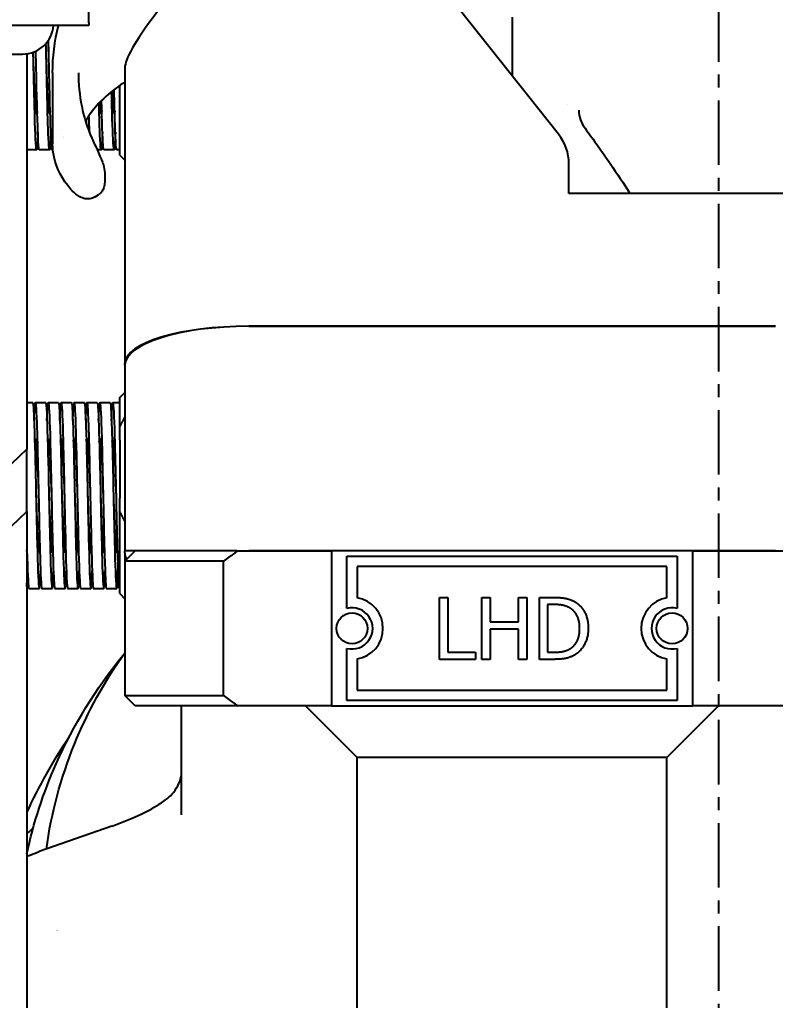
# Model space of a CAD drawing. Header units: millimetres. Extents: x 0 to 7722, y 0 to 5460.
# Drawn here: x 3299.9 to 3373.1, y 1384.1 to 1479.1 of the extents above; entities that cross this region are included whole.
import ezdxf

# ---------------------------------------------------------------- set-up
doc = ezdxf.new("R2010")
doc.units = ezdxf.units.MM
doc.header["$LTSCALE"] = 5
doc.linetypes.add('CENTER', pattern=[2, 1.25, -0.25, 0.25, -0.25])
doc.layers.get('0').update_dxf_attribs({"linetype": 'CONTINUOUS'})
doc.layers.get('Defpoints').update_dxf_attribs({"linetype": 'CONTINUOUS'})
doc.layers.add('1', color=1, linetype='CENTER')
doc.styles.add('DIM', font='romans.shx', dxfattribs={"width": 0.85})
doc.dimstyles.new('KOCPSM$0', dxfattribs={"dimtxt": 3, "dimasz": 2.5, "dimexe": 0.8, "dimexo": 0.8, "dimgap": 0.8, "dimtad": 1, "dimdsep": 46, "dimtxsty": 'DIM', "dimblk": 'CLOSEDBLANK', "dimcen": 0, "dimclrd": 4, "dimclre": 4, "dimclrt": 7, "dimazin": 2, "dimtfac": 1, "dimtmove": 0, "dimatfit": 3, "dimldrblk": 'CLOSEDBLANK', "dimfxl": 1, "dimarcsym": 0})

# ---------------------------------------------------------------- blocks, each defined once
blk = doc.blocks.new('_ClosedBlank')
at = {"color": 0, "linetype": 'ByBlock', "lineweight": -2}
for p, q in [((-1, 0.1667), (0, 0)), ((-1, 0.1667), (-1, -0.1667)), ((0, 0), (-1, -0.1667))]:
    blk.add_line(p, q, dxfattribs=at)
blk = doc.blocks.new('*D14')
at = {"color": 4, "linetype": 'ByBlock', "lineweight": -2, "transparency": 16777216}
for p, q in [((3347.846, 1689.229), (2785.133, 1689.229)), ((2797.133, 572.394), (2797.133, 1651.729)), ((3030.632, 534.894), (2785.133, 534.894))]:
    blk.add_line(p, q, dxfattribs=at)
at = {"layer": 'Defpoints', "color": 0, "transparency": 16777216}
for p in [(2797.133, 1689.229), (3359.846, 1689.229), (3042.632, 534.894)]:
    blk.add_point(p, dxfattribs=at)
at = {"color": 4, "lineweight": -2, "transparency": 16777216, "xscale": 37.5, "yscale": 37.5, "zscale": 37.5}
for p, rotation in [((2797.133, 1689.229), 90), ((2797.133, 534.894), 270)]:
    blk.add_blockref('_ClosedBlank', p, dxfattribs=dict(at, rotation=rotation))
at = {"color": 7, "transparency": 16777216, "insert": (2750.848, 1112.061), "char_height": 45, "attachment_point": 5, "rotation": 90, "style": 'DIM'}
blk.add_mtext('(1154.33)', dxfattribs=at)

msp = doc.modelspace()

# ---------------------------------------------------------------- linework, layer by layer
for p, q in [((3352.12, 1467.971), (3339.633, 1483.718)), ((3306.632, 1478.733), (3306.632, 1481.74)), ((3347.632, 1479.31), (3347.632, 1473.631)), ((3306.632, 1478.502), (3288.632, 1478.502)), ((3306.632, 1478.733), (3306.632, 1478.502)), ((3296.545, 1475.716), (3300.232, 1475.716)), ((3300.632, 1475.743), (3300.632, 1437.44)), ((3303.132, 1473.887), (3303.132, 1467.017)), ((3310.132, 1474.357), (3310.132, 1445.745)), ((3309.632, 1465.942), (3309.632, 1472.668)), ((3301.501, 1470.442), (3301.641, 1470.442)), ((3302.751, 1470.442), (3302.891, 1470.442)), ((3307.751, 1470.442), (3307.891, 1470.442)), ((3309.001, 1470.442), (3309.141, 1470.442)), ((3301.586, 1466.442), (3300.632, 1466.442)), ((3302.836, 1466.442), (3301.836, 1466.442)), ((3303.161, 1466.442), (3303.086, 1466.442)), ((3307.836, 1466.442), (3307.457, 1466.442)), ((3309.086, 1466.442), (3308.086, 1466.442)), ((3309.632, 1466.442), (3309.336, 1466.442)), ((3309.632, 1465.942), (3310.132, 1465.442)), ((3353.132, 1462.229), (3353.132, 1465.095)), ((3308.179, 1464.207), (3308.179, 1463.271)), ((3373.132, 1462.229), (3353.132, 1462.229)), ((3307.247, 1461.887), (3307.602, 1462.12)), ((3373.132, 1449.353), (3322.132, 1449.353)), ((3322.132, 1449.353), (3373.132, 1449.353)), ((3310.132, 1445.57), (3310.132, 1445.745)), ((3310.132, 1445.57), (3310.132, 1427.589)), ((3309.632, 1442.453), (3310.132, 1442.953)), ((3309.632, 1439.555), (3309.632, 1442.453)), ((3300.632, 1441.953), (3301.215, 1441.953)), ((3301.465, 1441.953), (3302.465, 1441.953)), ((3302.715, 1441.953), (3303.715, 1441.953)), ((3303.965, 1441.953), (3304.965, 1441.953)), ((3305.215, 1441.953), (3306.215, 1441.953)), ((3306.465, 1441.953), (3307.465, 1441.953)), ((3307.715, 1441.953), (3308.715, 1441.953)), ((3308.965, 1441.953), (3309.632, 1441.953)), ((3309.632, 1438.33), (3309.632, 1439.555)), ((3300.632, 1437.44), (3290.632, 1427.902)), ((3300.632, 1431.425), (3300.632, 1437.44)), ((3301.41, 1437.953), (3301.551, 1437.953)), ((3302.66, 1437.953), (3302.801, 1437.953)), ((3303.91, 1437.953), (3304.051, 1437.953)), ((3305.16, 1437.953), (3305.301, 1437.953)), ((3306.41, 1437.953), (3306.551, 1437.953)), ((3307.66, 1437.953), (3307.801, 1437.953)), ((3308.91, 1437.953), (3309.051, 1437.953)), ((3309.632, 1438.33), (3309.632, 1432.687)), ((3309.632, 1431.462), (3309.632, 1432.687)), ((3290.632, 1421.888), (3300.632, 1431.425)), ((3300.632, 1431.425), (3300.632, 1369.418)), ((3309.632, 1423.453), (3309.632, 1431.462)), ((3300.632, 1427.953), (3300.645, 1427.953)), ((3301.755, 1427.953), (3301.895, 1427.953)), ((3303.005, 1427.953), (3303.145, 1427.953)), ((3304.255, 1427.953), (3304.395, 1427.953)), ((3305.505, 1427.953), (3305.645, 1427.953)), ((3306.755, 1427.953), (3306.895, 1427.953)), ((3308.005, 1427.953), (3308.145, 1427.953)), ((3309.255, 1427.953), (3309.395, 1427.953)), ((3311.132, 1427.589), (3310.132, 1426.589)), ((3320.987, 1427.589), (3310.132, 1427.589)), ((3310.132, 1427.402), (3310.132, 1427.589)), ((3310.132, 1427.402), (3310.132, 1426.589)), ((3320.987, 1427.589), (3321.038, 1427.589)), ((3321.038, 1427.589), (3330.132, 1427.589)), ((3330.132, 1427.589), (3322.132, 1427.589)), ((3365.132, 1427.589), (3330.132, 1427.589)), ((3330.132, 1427.589), (3330.132, 1412.589)), ((3331.632, 1422.025), (3331.632, 1427.089)), ((3331.632, 1427.089), (3363.632, 1427.089)), ((3363.632, 1427.089), (3363.632, 1422.025)), ((3365.132, 1427.589), (3374.227, 1427.589)), ((3373.132, 1427.589), (3365.132, 1427.589)), ((3365.132, 1412.589), (3365.132, 1427.589)), ((3319.682, 1426.589), (3310.132, 1426.589)), ((3310.132, 1426.589), (3310.132, 1413.589)), ((3319.682, 1413.589), (3319.682, 1426.589)), ((3332.632, 1426.089), (3332.632, 1423.047)), ((3362.632, 1426.089), (3332.632, 1426.089)), ((3362.632, 1423.047), (3362.632, 1426.089)), ((3300.84, 1423.953), (3301.84, 1423.953)), ((3302.09, 1423.953), (3303.09, 1423.953)), ((3303.34, 1423.953), (3304.34, 1423.953)), ((3304.59, 1423.953), (3305.59, 1423.953)), ((3305.84, 1423.953), (3306.84, 1423.953)), ((3307.09, 1423.953), (3308.09, 1423.953)), ((3308.34, 1423.953), (3309.34, 1423.953)), ((3309.59, 1423.953), (3309.632, 1423.953)), ((3309.632, 1423.453), (3310.132, 1422.953)), ((3340.604, 1423.089), (3341.402, 1423.089)), ((3340.604, 1417.089), (3340.604, 1423.089)), ((3341.402, 1423.089), (3341.402, 1417.798)), ((3344.708, 1417.089), (3344.708, 1423.089)), ((3344.708, 1423.089), (3345.505, 1423.089)), ((3345.505, 1423.089), (3345.505, 1420.735)), ((3348.267, 1420.735), (3348.267, 1423.089)), ((3348.267, 1423.089), (3349.064, 1423.089)), ((3349.064, 1423.089), (3349.064, 1417.089)), ((3350.28, 1423.089), (3351.646, 1423.089)), ((3350.28, 1417.089), (3350.28, 1423.089)), ((3351.685, 1422.398), (3351.077, 1422.398)), ((3351.077, 1422.398), (3351.077, 1417.779)), ((3345.505, 1420.735), (3348.267, 1420.735)), ((3348.267, 1420.025), (3345.505, 1420.025)), ((3345.505, 1420.025), (3345.505, 1417.089)), ((3348.267, 1417.089), (3348.267, 1420.025)), ((3331.632, 1413.089), (3331.632, 1418.152)), ((3341.402, 1417.798), (3344.081, 1417.798)), ((3344.081, 1417.798), (3344.081, 1417.089)), ((3351.077, 1417.779), (3351.685, 1417.779)), ((3363.632, 1418.152), (3363.632, 1413.089)), ((3332.632, 1417.13), (3332.632, 1414.089)), ((3344.081, 1417.089), (3340.604, 1417.089)), ((3345.505, 1417.089), (3344.708, 1417.089)), ((3349.064, 1417.089), (3348.267, 1417.089)), ((3351.661, 1417.089), (3350.28, 1417.089)), ((3362.632, 1414.089), (3362.632, 1417.13)), ((3332.632, 1414.089), (3362.632, 1414.089)), ((3310.132, 1413.589), (3319.682, 1413.589)), ((3311.132, 1412.589), (3310.132, 1413.589)), ((3363.632, 1413.089), (3331.632, 1413.089)), ((3321.038, 1412.589), (3311.132, 1412.589)), ((3330.132, 1412.589), (3321.038, 1412.589)), ((3332.632, 1407.589), (3327.632, 1412.589)), ((3330.132, 1412.589), (3365.132, 1412.589)), ((3362.632, 1407.589), (3367.632, 1412.589)), ((3374.227, 1412.589), (3365.132, 1412.589)), ((3362.632, 1407.589), (3332.632, 1407.589)), ((3332.632, 1277.589), (3332.632, 1407.589)), ((3362.632, 1277.589), (3362.632, 1407.589)), ((3315.632, 1406.038), (3315.632, 1406.036)), ((3308.874, 1400.932), (3301.849, 1398.468))]:
    msp.add_line(p, q)
for centre in [(3332.132, 1420.089), (3363.132, 1420.089)]:
    msp.add_circle(centre, 1.5)
for centre, radius, start, end in [((3300.232, 1478.716), 3, 270, 355.89746), ((3332.132, 1420.089), 3, 279.59407, 80.40593), ((3363.132, 1420.089), 3, 99.59407, 260.40593), ((3332.132, 1420.089), 2, 255.52249, 104.47751), ((3363.132, 1420.089), 2, 75.52249, 284.47751)]:
    msp.add_arc(centre, radius, start, end)
for centre, major_axis, ratio, start_param, end_param in [((3322.132, 1485.801), (-11.86, -11.86), 0.153915, 4.727121, 6.130469), ((3315.632, 1473.887), (0, -15.38), 0.812766, 4.712238, 4.712389), ((3356.853, 1468.165), (-5.693, 7.904), 0.180069, 1.094398, 1.0944), ((3357.083, 1470.273), (-2.973, 0.418), 0.96499, 0.134909, 0.135855), ((3348.132, 1465.095), (5, 0), 0.953717, 0, 0.647517), ((3315.632, 1467.017), (-12.5, 0), 0.677068, 0, 0.000152), ((3373.132, 1458.62), (12, 0), 0.300706, 0, 1.570796), ((3322.132, 1445.57), (-12, 0), 0.315299, 4.712389, 6.283185), ((3322.132, 1445.745), (-12, 0), 0.300706, 4.712389, 6.283185), ((3322.132, 1427.402), (-12, 0), 0.300706, 0, 0.175331), ((3347.703, 1383.314), (50.753, 8.614), 0.951172, 2.401349, 2.567722)]:
    msp.add_ellipse(centre, major_axis=major_axis, ratio=ratio, start_param=start_param, end_param=end_param)
for points, degree in [([(3303.133, 1473.89), (3303.133, 1475.435), (3303.321, 1476.992), (3303.703, 1478.502)], 3), ([(3301.524, 1475.443), (3301.517, 1475.629), (3301.511, 1475.814), (3301.504, 1475.999)], 3), ([(3305.633, 1473.891), (3305.632, 1471.747), (3306.054, 1469.561), (3306.941, 1467.568)], 3), ([(3307.627, 1471), (3307.627, 1471), (3307.627, 1471), (3307.627, 1471)], 3), ([(3307.706, 1471.087), (3307.706, 1471.087), (3307.706, 1471.087), (3307.706, 1471.087)], 3), ([(3307.87, 1471.249), (3307.87, 1471.249), (3307.87, 1471.249), (3307.87, 1471.249)], 3), ([(3306.713, 1468.112), (3306.696, 1468.582), (3306.678, 1469.142), (3306.66, 1469.769)], 3), ([(3354.083, 1470.299), (3354.083, 1470.21), (3354.088, 1470.121), (3354.097, 1470.033)], 3), ([(3306.437, 1468.869), (3306.431, 1469.039), (3306.426, 1469.217), (3306.42, 1469.403)], 3), ([(3303.952, 1468.414), (3303.952, 1468.414), (3303.952, 1468.414), (3303.952, 1468.414)], 3), ([(3306.711, 1468.164), (3306.711, 1468.15), (3306.71, 1468.136), (3306.71, 1468.122)], 3), ([(3304.192, 1467.692), (3304.192, 1467.692), (3304.192, 1467.692), (3304.192, 1467.692)], 3), ([(3304.236, 1467.578), (3304.236, 1467.578), (3304.236, 1467.579), (3304.236, 1467.579)], 3), ([(3307.247, 1461.887), (3307.247, 1461.887), (3307.246, 1461.887), (3307.246, 1461.887)], 3), ([(3300.632, 1427.577), (3300.639, 1427.613), (3300.645, 1427.658), (3300.651, 1427.712)], 3), ([(3300.632, 1424.155), (3300.66, 1424.419), (3300.688, 1424.947), (3300.715, 1425.679)], 3), ([(3351.646, 1423.089), (3352.492, 1423.089), (3353.455, 1422.836), (3353.795, 1422.612)], 2), ([(3353.27, 1422.038), (3352.949, 1422.228), (3352.225, 1422.398), (3351.685, 1422.398)], 2), ([(3353.795, 1422.612), (3354.374, 1422.228), (3355.011, 1420.959), (3355.011, 1420.084)], 2), ([(3354.179, 1420.093), (3354.179, 1420.784), (3353.722, 1421.761), (3353.27, 1422.038)], 2), ([(3353.343, 1418.178), (3353.761, 1418.46), (3354.179, 1419.393), (3354.179, 1420.093)], 2), ([(3355.011, 1420.084), (3355.011, 1419.262), (3354.345, 1417.939), (3353.786, 1417.57)], 2), ([(3353.786, 1417.57), (3353.329, 1417.283), (3352.39, 1417.089), (3351.661, 1417.089)], 2), ([(3351.685, 1417.779), (3352.215, 1417.779), (3353.017, 1417.949), (3353.343, 1418.178)], 2), ([(3315.632, 1411.348), (3315.632, 1411.761), (3315.632, 1412.175), (3315.632, 1412.589)], 3), ([(3314.395, 1403.733), (3314.841, 1404.102), (3315.237, 1404.721), (3315.442, 1405.248)], 3), ([(3315.442, 1405.248), (3315.589, 1405.626), (3315.632, 1405.901), (3315.632, 1406.037)], 3), ([(3303.649, 1390.881), (3303.649, 1390.881), (3303.649, 1390.881), (3303.649, 1390.881)], 3), ([(3303.506, 1390.815), (3303.506, 1390.815), (3303.506, 1390.815), (3303.506, 1390.815)], 3), ([(3303.541, 1390.831), (3303.541, 1390.831), (3303.541, 1390.831), (3303.541, 1390.831)], 3), ([(3303.548, 1390.835), (3303.548, 1390.835), (3303.548, 1390.835), (3303.548, 1390.835)], 3), ([(3303.587, 1390.853), (3303.587, 1390.853), (3303.587, 1390.853), (3303.587, 1390.853)], 3), ([(3303.596, 1390.857), (3303.596, 1390.857), (3303.596, 1390.857), (3303.596, 1390.857)], 3), ([(3303.64, 1390.877), (3303.64, 1390.877), (3303.64, 1390.877), (3303.64, 1390.877)], 3)]:
    msp.add_open_spline(points, degree=degree)
for points, knots in [([(3302.961, 1468.169), (3302.934, 1467.426), (3302.906, 1466.893), (3302.878, 1466.633), (3302.824, 1466.136), (3302.77, 1466.651), (3302.717, 1468.024), (3302.663, 1469.398), (3302.61, 1471.611), (3302.556, 1474.005), (3302.536, 1474.911), (3302.515, 1475.837), (3302.495, 1476.744)], [52.473324, 52.473324, 52.473324, 52.473324, 52.895189, 52.895189, 52.895189, 53.703615, 53.703615, 53.703615, 54.512042, 54.512042, 54.512042, 54.817841, 54.817841, 54.817841, 54.817841]), ([(3302.774, 1475.443), (3302.756, 1475.939), (3302.738, 1476.434), (3302.72, 1476.913), (3302.719, 1476.953), (3302.717, 1476.993), (3302.716, 1477.033)], [48.3892535, 48.3892535, 48.3892535, 48.3892535, 48.6598696, 48.6598696, 48.6598696, 48.6826291, 48.6826291, 48.6826291, 48.6826291]), ([(3303.086, 1466.449), (3303.07, 1466.447), (3303.054, 1466.53), (3303.038, 1466.704), (3302.985, 1467.285), (3302.931, 1468.862), (3302.878, 1470.966), (3302.831, 1472.793), (3302.784, 1474.995), (3302.738, 1477.066)], [46.818457, 46.818457, 46.818457, 46.818457, 47.060214, 47.060214, 47.060214, 47.868641, 47.868641, 47.868641, 48.570675, 48.570675, 48.570675, 48.570675]), ([(3301.711, 1468.166), (3301.671, 1467.104), (3301.631, 1466.485), (3301.591, 1466.445), (3301.537, 1466.391), (3301.484, 1467.367), (3301.43, 1469.083), (3301.376, 1470.8), (3301.323, 1473.232), (3301.269, 1475.657), (3301.267, 1475.738), (3301.266, 1475.818), (3301.264, 1475.899)], [58.756509, 58.756509, 58.756509, 58.756509, 59.3626, 59.3626, 59.3626, 60.171026, 60.171026, 60.171026, 60.979453, 60.979453, 60.979453, 61.006406, 61.006406, 61.006406, 61.006406]), ([(3301.648, 1470.202), (3301.641, 1470.148), (3301.635, 1470.103), (3301.629, 1470.066), (3301.568, 1469.713), (3301.507, 1470.16), (3301.447, 1471.243), (3301.389, 1472.271), (3301.332, 1473.851), (3301.274, 1475.442)], [59.077267, 59.077267, 59.077267, 59.077267, 59.172492, 59.172492, 59.172492, 60.086838, 60.086838, 60.086838, 60.955624, 60.955624, 60.955624, 60.955624]), ([(3301.836, 1466.452), (3301.808, 1466.453), (3301.78, 1466.719), (3301.752, 1467.247), (3301.698, 1468.249), (3301.645, 1470.182), (3301.591, 1472.472), (3301.564, 1473.601), (3301.538, 1474.808), (3301.512, 1476.002)], [53.101642, 53.101642, 53.101642, 53.101642, 53.527625, 53.527625, 53.527625, 54.336052, 54.336052, 54.336052, 54.734737, 54.734737, 54.734737, 54.734737]), ([(3302.898, 1470.2), (3302.838, 1469.707), (3302.779, 1469.953), (3302.72, 1470.856), (3302.66, 1471.782), (3302.599, 1473.376), (3302.538, 1475.048), (3302.533, 1475.179), (3302.529, 1475.311), (3302.524, 1475.442)], [52.794081, 52.794081, 52.794081, 52.794081, 53.686418, 53.686418, 53.686418, 54.600764, 54.600764, 54.600764, 54.672439, 54.672439, 54.672439, 54.672439]), ([(3310.132, 1472.985), (3309.853, 1472.818), (3309.584, 1472.641), (3308.589, 1471.925), (3307.937, 1471.317), (3307.224, 1470.51), (3307.038, 1470.279), (3306.65, 1469.761), (3306.466, 1469.482), (3306.318, 1469.239)], [0.2221406, 0.2221406, 0.2221406, 0.2221406, 0.3223552, 0.3223552, 0.6110504, 0.6110504, 0.7297374, 0.7297374, 0.8927297, 0.8927297, 0.8927297, 0.8927297]), ([(3309.211, 1468.168), (3309.191, 1467.621), (3309.17, 1467.188), (3309.15, 1466.897), (3309.096, 1466.136), (3309.043, 1466.358), (3308.989, 1467.498), (3308.943, 1468.486), (3308.896, 1470.149), (3308.85, 1472.095)], [21.057397, 21.057397, 21.057397, 21.057397, 21.36656, 21.36656, 21.36656, 22.174986, 22.174986, 22.174986, 22.875241, 22.875241, 22.875241, 22.875241]), ([(3309.148, 1470.207), (3309.127, 1470.035), (3309.107, 1469.943), (3309.087, 1469.942), (3309.026, 1469.94), (3308.965, 1470.753), (3308.905, 1472.079), (3308.904, 1472.098), (3308.903, 1472.117), (3308.902, 1472.135)], [21.378155, 21.378155, 21.378155, 21.378155, 21.684318, 21.684318, 21.684318, 22.598664, 22.598664, 22.598664, 22.611418, 22.611418, 22.611418, 22.611418]), ([(3309.336, 1466.445), (3309.328, 1466.444), (3309.319, 1466.467), (3309.311, 1466.517), (3309.257, 1466.829), (3309.204, 1468.161), (3309.15, 1470.116), (3309.132, 1470.781), (3309.114, 1471.514), (3309.095, 1472.287)], [15.402531, 15.402531, 15.402531, 15.402531, 15.531585, 15.531585, 15.531585, 16.340012, 16.340012, 16.340012, 16.614901, 16.614901, 16.614901, 16.614901]), ([(3307.961, 1468.169), (3307.929, 1467.302), (3307.896, 1466.723), (3307.863, 1466.524), (3307.81, 1466.198), (3307.756, 1466.895), (3307.702, 1468.407), (3307.678, 1469.111), (3307.653, 1469.987), (3307.628, 1470.965)], [27.340583, 27.340583, 27.340583, 27.340583, 27.833971, 27.833971, 27.833971, 28.642397, 28.642397, 28.642397, 29.01842, 29.01842, 29.01842, 29.01842]), ([(3307.898, 1470.21), (3307.87, 1469.974), (3307.842, 1469.889), (3307.813, 1469.979), (3307.778, 1470.091), (3307.743, 1470.473), (3307.708, 1471.054)], [27.6613401, 27.6613401, 27.6613401, 27.6613401, 28.0847379, 28.0847379, 28.0847379, 28.6134572, 28.6134572, 28.6134572, 28.6134572]), ([(3308.086, 1466.451), (3308.066, 1466.449), (3308.045, 1466.591), (3308.024, 1466.88), (3307.973, 1467.591), (3307.922, 1469.182), (3307.871, 1471.213)], [21.685716, 21.685716, 21.685716, 21.685716, 21.998996, 21.998996, 21.998996, 22.767341, 22.767341, 22.767341, 22.767341]), ([(3354.097, 1470.033), (3354.128, 1469.725), (3354.215, 1469.41), (3354.444, 1468.912), (3354.562, 1468.716), (3354.697, 1468.534)], [0, 0, 0, 0, 0.1011873, 0.1011873, 0.1697747, 0.1697747, 0.1697747, 0.1697747]), ([(3354.697, 1468.534), (3355.534, 1467.411), (3356.355, 1466.26), (3357.8, 1464.144), (3358.435, 1463.178), (3359.033, 1462.229)], [3.3044741, 3.3044741, 3.3044741, 3.3044741, 3.5290936, 3.5290936, 3.71782, 3.71782, 3.71782, 3.71782]), ([(3304.91, 1462.615), (3304.066, 1463.575), (3303.516, 1464.638), (3303.18, 1466.15), (3303.133, 1466.583), (3303.133, 1467.015)], [0, 0, 0, 0, 0.620775, 0.620775, 0.864816, 0.864816, 0.864816, 0.864816]), ([(3306.941, 1467.568), (3307.17, 1467.054), (3307.395, 1466.584), (3307.782, 1465.725), (3307.944, 1465.337), (3308.127, 1464.721), (3308.179, 1464.474), (3308.179, 1464.207)], [0, 0, 0, 0, 0.1878257, 0.1878257, 0.3872467, 0.3872467, 0.5293742, 0.5293742, 0.5293742, 0.5293742]), ([(3308.179, 1463.271), (3308.179, 1463.117), (3308.161, 1462.952), (3308.065, 1462.663), (3308.006, 1462.541), (3307.84, 1462.31), (3307.728, 1462.202), (3307.601, 1462.119)], [0, 0, 0, 0, 0.0815367, 0.0815367, 0.1400266, 0.1400266, 0.2019323, 0.2019323, 0.2019323, 0.2019323]), ([(3307.246, 1461.887), (3307.096, 1461.789), (3306.922, 1461.726), (3306.595, 1461.676), (3306.439, 1461.683), (3306.106, 1461.744), (3305.933, 1461.812), (3305.509, 1462.041), (3305.271, 1462.233), (3304.995, 1462.521), (3304.952, 1462.567), (3304.91, 1462.615)], [0, 0, 0, 0, 0.0731919, 0.0731919, 0.1438684, 0.1438684, 0.2384409, 0.2384409, 0.3950235, 0.3950235, 0.4239061, 0.4239061, 0.4239061, 0.4239061]), ([(3301.34, 1440.226), (3301.372, 1441.078), (3301.404, 1441.652), (3301.437, 1441.86), (3301.49, 1442.207), (3301.544, 1441.531), (3301.597, 1440.034), (3301.651, 1438.538), (3301.705, 1436.241), (3301.758, 1433.827), (3301.812, 1431.413), (3301.866, 1428.916), (3301.919, 1427.078), (3301.973, 1425.241), (3302.026, 1424.089), (3302.08, 1423.964), (3302.083, 1423.956), (3302.087, 1423.953), (3302.09, 1423.953)], [22.49844, 22.49844, 22.49844, 22.49844, 22.983413, 22.983413, 22.983413, 23.791839, 23.791839, 23.791839, 24.600265, 24.600265, 24.600265, 25.408692, 25.408692, 25.408692, 26.217118, 26.217118, 26.217118, 26.268351, 26.268351, 26.268351, 26.268351]), ([(3303.84, 1440.233), (3303.843, 1440.313), (3303.846, 1440.39), (3303.849, 1440.464), (3303.903, 1441.8), (3303.956, 1442.267), (3304.01, 1441.725), (3304.064, 1441.184), (3304.117, 1439.642), (3304.171, 1437.559), (3304.224, 1435.475), (3304.278, 1432.879), (3304.332, 1430.542), (3304.385, 1428.205), (3304.439, 1426.161), (3304.492, 1425.017), (3304.525, 1424.322), (3304.558, 1423.965), (3304.59, 1423.962)], [35.064811, 35.064811, 35.064811, 35.064811, 35.109808, 35.109808, 35.109808, 35.918235, 35.918235, 35.918235, 36.726661, 36.726661, 36.726661, 37.535088, 37.535088, 37.535088, 38.343514, 38.343514, 38.343514, 38.834722, 38.834722, 38.834722, 38.834722]), ([(3305.09, 1440.229), (3305.105, 1440.635), (3305.121, 1440.978), (3305.136, 1441.245), (3305.189, 1442.188), (3305.243, 1442.174), (3305.297, 1441.209), (3305.35, 1440.244), (3305.404, 1438.34), (3305.457, 1436.064), (3305.511, 1433.789), (3305.565, 1431.172), (3305.618, 1428.994), (3305.672, 1426.816), (3305.725, 1425.106), (3305.779, 1424.373), (3305.799, 1424.095), (3305.82, 1423.959), (3305.84, 1423.961)], [41.347996, 41.347996, 41.347996, 41.347996, 41.577219, 41.577219, 41.577219, 42.385646, 42.385646, 42.385646, 43.194072, 43.194072, 43.194072, 44.002499, 44.002499, 44.002499, 44.810925, 44.810925, 44.810925, 45.117907, 45.117907, 45.117907, 45.117907]), ([(3306.34, 1440.226), (3306.368, 1440.954), (3306.395, 1441.481), (3306.422, 1441.746), (3306.476, 1442.263), (3306.53, 1441.77), (3306.583, 1440.413), (3306.637, 1439.057), (3306.69, 1436.855), (3306.744, 1434.465), (3306.798, 1432.074), (3306.851, 1429.526), (3306.905, 1427.581), (3306.959, 1425.635), (3307.012, 1424.317), (3307.066, 1424.02), (3307.074, 1423.975), (3307.082, 1423.954), (3307.09, 1423.955)], [47.631182, 47.631182, 47.631182, 47.631182, 48.044631, 48.044631, 48.044631, 48.853057, 48.853057, 48.853057, 49.661483, 49.661483, 49.661483, 50.46991, 50.46991, 50.46991, 51.278336, 51.278336, 51.278336, 51.401093, 51.401093, 51.401093, 51.401093]), ([(3308.84, 1440.234), (3308.892, 1441.609), (3308.944, 1442.205), (3308.996, 1441.847), (3309.049, 1441.476), (3309.103, 1440.089), (3309.157, 1438.099), (3309.21, 1436.11), (3309.264, 1433.545), (3309.317, 1431.168), (3309.371, 1428.791), (3309.425, 1426.634), (3309.478, 1425.34), (3309.516, 1424.44), (3309.553, 1423.964), (3309.59, 1423.958)], [60.197552, 60.197552, 60.197552, 60.197552, 60.979453, 60.979453, 60.979453, 61.787879, 61.787879, 61.787879, 62.596305, 62.596305, 62.596305, 63.404732, 63.404732, 63.404732, 63.967463, 63.967463, 63.967463, 63.967463]), ([(3301.215, 1441.944), (3301.235, 1441.946), (3301.256, 1441.812), (3301.276, 1441.538), (3301.329, 1440.81), (3301.383, 1439.104), (3301.437, 1436.928), (3301.49, 1434.752), (3301.544, 1432.136), (3301.597, 1429.859), (3301.651, 1427.581), (3301.705, 1425.674), (3301.758, 1424.704), (3301.812, 1423.734), (3301.866, 1423.715), (3301.919, 1424.652), (3301.934, 1424.921), (3301.95, 1425.266), (3301.965, 1425.676)], [16.843574, 16.843574, 16.843574, 16.843574, 17.148438, 17.148438, 17.148438, 17.956864, 17.956864, 17.956864, 18.765291, 18.765291, 18.765291, 19.573717, 19.573717, 19.573717, 20.382144, 20.382144, 20.382144, 20.613485, 20.613485, 20.613485, 20.613485]), ([(3302.465, 1441.944), (3302.498, 1441.94), (3302.53, 1441.587), (3302.562, 1440.897), (3302.616, 1439.758), (3302.67, 1437.717), (3302.723, 1435.382), (3302.777, 1433.046), (3302.83, 1430.449), (3302.884, 1428.363), (3302.938, 1426.277), (3302.991, 1424.73), (3303.045, 1424.184), (3303.099, 1423.638), (3303.152, 1424.099), (3303.206, 1425.43), (3303.209, 1425.508), (3303.212, 1425.588), (3303.215, 1425.672)], [23.126759, 23.126759, 23.126759, 23.126759, 23.615849, 23.615849, 23.615849, 24.424276, 24.424276, 24.424276, 25.232702, 25.232702, 25.232702, 26.041128, 26.041128, 26.041128, 26.849555, 26.849555, 26.849555, 26.89667, 26.89667, 26.89667, 26.89667]), ([(3302.59, 1440.231), (3302.635, 1441.403), (3302.679, 1442.027), (3302.723, 1441.945), (3302.777, 1441.846), (3302.83, 1440.718), (3302.884, 1438.897), (3302.938, 1437.076), (3302.991, 1434.587), (3303.045, 1432.171), (3303.099, 1429.755), (3303.152, 1427.445), (3303.206, 1425.929), (3303.251, 1424.662), (3303.295, 1423.963), (3303.34, 1423.955)], [28.781626, 28.781626, 28.781626, 28.781626, 29.450824, 29.450824, 29.450824, 30.25925, 30.25925, 30.25925, 31.067677, 31.067677, 31.067677, 31.876103, 31.876103, 31.876103, 32.551537, 32.551537, 32.551537, 32.551537]), ([(3303.715, 1441.95), (3303.76, 1441.942), (3303.804, 1441.248), (3303.849, 1439.988), (3303.903, 1438.476), (3303.956, 1436.169), (3304.01, 1433.753), (3304.064, 1431.337), (3304.117, 1428.847), (3304.171, 1427.022), (3304.224, 1425.198), (3304.278, 1424.065), (3304.332, 1423.961), (3304.376, 1423.874), (3304.421, 1424.498), (3304.465, 1425.674)], [29.409944, 29.409944, 29.409944, 29.409944, 30.08326, 30.08326, 30.08326, 30.891687, 30.891687, 30.891687, 31.700113, 31.700113, 31.700113, 32.508539, 32.508539, 32.508539, 33.179855, 33.179855, 33.179855, 33.179855]), ([(3304.965, 1441.952), (3304.968, 1441.952), (3304.972, 1441.949), (3304.975, 1441.942), (3305.029, 1441.823), (3305.082, 1440.675), (3305.136, 1438.841), (3305.189, 1437.007), (3305.243, 1434.512), (3305.297, 1432.097), (3305.35, 1429.683), (3305.404, 1427.383), (3305.457, 1425.883), (3305.511, 1424.382), (3305.565, 1423.701), (3305.618, 1424.042), (3305.651, 1424.248), (3305.683, 1424.823), (3305.715, 1425.679)], [35.693129, 35.693129, 35.693129, 35.693129, 35.742245, 35.742245, 35.742245, 36.550671, 36.550671, 36.550671, 37.359098, 37.359098, 37.359098, 38.167524, 38.167524, 38.167524, 38.97595, 38.97595, 38.97595, 39.463041, 39.463041, 39.463041, 39.463041]), ([(3306.215, 1441.946), (3306.231, 1441.949), (3306.246, 1441.871), (3306.262, 1441.709), (3306.315, 1441.148), (3306.369, 1439.589), (3306.422, 1437.495), (3306.476, 1435.401), (3306.53, 1432.802), (3306.583, 1430.471), (3306.637, 1428.139), (3306.69, 1426.108), (3306.744, 1424.982), (3306.798, 1423.856), (3306.851, 1423.65), (3306.905, 1424.425), (3306.925, 1424.716), (3306.945, 1425.142), (3306.965, 1425.678)], [41.976315, 41.976315, 41.976315, 41.976315, 42.209656, 42.209656, 42.209656, 43.018082, 43.018082, 43.018082, 43.826509, 43.826509, 43.826509, 44.634935, 44.634935, 44.634935, 45.443361, 45.443361, 45.443361, 45.746226, 45.746226, 45.746226, 45.746226]), ([(3307.465, 1441.943), (3307.493, 1441.942), (3307.521, 1441.687), (3307.548, 1441.179), (3307.602, 1440.196), (3307.655, 1438.277), (3307.709, 1435.995), (3307.763, 1433.712), (3307.816, 1431.097), (3307.87, 1428.928), (3307.923, 1426.759), (3307.977, 1425.065), (3308.031, 1424.351), (3308.084, 1423.637), (3308.138, 1423.913), (3308.192, 1425.096), (3308.199, 1425.27), (3308.207, 1425.463), (3308.215, 1425.673)], [48.2595, 48.2595, 48.2595, 48.2595, 48.677067, 48.677067, 48.677067, 49.485493, 49.485493, 49.485493, 50.29392, 50.29392, 50.29392, 51.102346, 51.102346, 51.102346, 51.910772, 51.910772, 51.910772, 52.029411, 52.029411, 52.029411, 52.029411]), ([(3307.59, 1440.228), (3307.63, 1441.276), (3307.669, 1441.893), (3307.709, 1441.948), (3307.763, 1442.023), (3307.816, 1441.067), (3307.87, 1439.365), (3307.923, 1437.663), (3307.977, 1435.239), (3308.031, 1432.814), (3308.084, 1430.389), (3308.138, 1427.996), (3308.192, 1426.349), (3308.241, 1424.826), (3308.291, 1423.959), (3308.34, 1423.953)], [53.914367, 53.914367, 53.914367, 53.914367, 54.512042, 54.512042, 54.512042, 55.320468, 55.320468, 55.320468, 56.128894, 56.128894, 56.128894, 56.937321, 56.937321, 56.937321, 57.684278, 57.684278, 57.684278, 57.684278]), ([(3308.715, 1441.947), (3308.755, 1441.94), (3308.795, 1441.394), (3308.835, 1440.371), (3308.888, 1438.998), (3308.942, 1436.786), (3308.996, 1434.392), (3309.049, 1431.997), (3309.103, 1429.455), (3309.157, 1427.521), (3309.21, 1425.587), (3309.264, 1424.289), (3309.317, 1424.012), (3309.367, 1423.757), (3309.416, 1424.368), (3309.465, 1425.672)], [54.542685, 54.542685, 54.542685, 54.542685, 55.144478, 55.144478, 55.144478, 55.952904, 55.952904, 55.952904, 56.761331, 56.761331, 56.761331, 57.569757, 57.569757, 57.569757, 58.312597, 58.312597, 58.312597, 58.312597]), ([(3301.404, 1438.189), (3301.45, 1438.567), (3301.496, 1438.527), (3301.542, 1438.047), (3301.603, 1437.416), (3301.663, 1436.036), (3301.724, 1434.421), (3301.742, 1433.943), (3301.76, 1433.448), (3301.778, 1432.954)], [22.819198, 22.819198, 22.819198, 22.819198, 23.513009, 23.513009, 23.513009, 24.427355, 24.427355, 24.427355, 24.697555, 24.697555, 24.697555, 24.697555]), ([(3302.654, 1438.193), (3302.708, 1438.636), (3302.762, 1438.487), (3302.815, 1437.77), (3302.876, 1436.961), (3302.937, 1435.447), (3302.997, 1433.791), (3303.007, 1433.513), (3303.017, 1433.233), (3303.028, 1432.953)], [29.102383, 29.102383, 29.102383, 29.102383, 29.913429, 29.913429, 29.913429, 30.827775, 30.827775, 30.827775, 30.98074, 30.98074, 30.98074, 30.98074]), ([(3303.904, 1438.194), (3303.905, 1438.202), (3303.906, 1438.21), (3303.907, 1438.217), (3303.967, 1438.702), (3304.028, 1438.402), (3304.089, 1437.427), (3304.149, 1436.452), (3304.21, 1434.824), (3304.271, 1433.149), (3304.273, 1433.084), (3304.275, 1433.018), (3304.278, 1432.953)], [35.385568, 35.385568, 35.385568, 35.385568, 35.399504, 35.399504, 35.399504, 36.313849, 36.313849, 36.313849, 37.228195, 37.228195, 37.228195, 37.263926, 37.263926, 37.263926, 37.263926]), ([(3305.154, 1438.192), (3305.163, 1438.266), (3305.171, 1438.325), (3305.18, 1438.367), (3305.241, 1438.661), (3305.301, 1438.149), (3305.362, 1437.022), (3305.417, 1435.994), (3305.472, 1434.477), (3305.528, 1432.952)], [41.668754, 41.668754, 41.668754, 41.668754, 41.799924, 41.799924, 41.799924, 42.714269, 42.714269, 42.714269, 43.547111, 43.547111, 43.547111, 43.547111]), ([(3306.404, 1438.189), (3306.42, 1438.329), (3306.437, 1438.416), (3306.453, 1438.443), (3306.514, 1438.542), (3306.575, 1437.826), (3306.635, 1436.561), (3306.683, 1435.571), (3306.73, 1434.262), (3306.778, 1432.952)], [47.951939, 47.951939, 47.951939, 47.951939, 48.200344, 48.200344, 48.200344, 49.114689, 49.114689, 49.114689, 49.830296, 49.830296, 49.830296, 49.830296]), ([(3307.654, 1438.186), (3307.678, 1438.391), (3307.702, 1438.482), (3307.727, 1438.443), (3307.787, 1438.346), (3307.848, 1437.436), (3307.909, 1436.051), (3307.948, 1435.144), (3307.988, 1434.048), (3308.028, 1432.952)], [54.235124, 54.235124, 54.235124, 54.235124, 54.600764, 54.600764, 54.600764, 55.515109, 55.515109, 55.515109, 56.113482, 56.113482, 56.113482, 56.113482]), ([(3308.904, 1438.185), (3308.936, 1438.452), (3308.968, 1438.523), (3309, 1438.368), (3309.061, 1438.076), (3309.121, 1436.984), (3309.182, 1435.498), (3309.214, 1434.716), (3309.246, 1433.834), (3309.278, 1432.952)], [60.518309, 60.518309, 60.518309, 60.518309, 61.001184, 61.001184, 61.001184, 61.915529, 61.915529, 61.915529, 62.396667, 62.396667, 62.396667, 62.396667]), ([(3301.528, 1432.952), (3301.532, 1432.82), (3301.537, 1432.688), (3301.542, 1432.556), (3301.603, 1430.884), (3301.663, 1429.29), (3301.724, 1428.365), (3301.783, 1427.463), (3301.842, 1427.218), (3301.901, 1427.711)], [18.41437, 18.41437, 18.41437, 18.41437, 18.486461, 18.486461, 18.486461, 19.400807, 19.400807, 19.400807, 20.292727, 20.292727, 20.292727, 20.292727]), ([(3302.778, 1432.952), (3302.79, 1432.605), (3302.803, 1432.258), (3302.815, 1431.917), (3302.876, 1430.271), (3302.937, 1428.797), (3302.997, 1428.042), (3303.049, 1427.402), (3303.1, 1427.291), (3303.151, 1427.713)], [24.697555, 24.697555, 24.697555, 24.697555, 24.886881, 24.886881, 24.886881, 25.801227, 25.801227, 25.801227, 26.575913, 26.575913, 26.575913, 26.575913]), ([(3304.028, 1432.952), (3304.048, 1432.39), (3304.068, 1431.829), (3304.089, 1431.293), (3304.149, 1429.695), (3304.21, 1428.36), (3304.271, 1427.786), (3304.314, 1427.373), (3304.358, 1427.359), (3304.401, 1427.717)], [30.98074, 30.98074, 30.98074, 30.98074, 31.287301, 31.287301, 31.287301, 32.201647, 32.201647, 32.201647, 32.859098, 32.859098, 32.859098, 32.859098]), ([(3305.278, 1432.952), (3305.306, 1432.176), (3305.334, 1431.399), (3305.362, 1430.691), (3305.423, 1429.163), (3305.483, 1427.987), (3305.544, 1427.601), (3305.58, 1427.372), (3305.616, 1427.423), (3305.651, 1427.72)], [37.263926, 37.263926, 37.263926, 37.263926, 37.687721, 37.687721, 37.687721, 38.602067, 38.602067, 38.602067, 39.142283, 39.142283, 39.142283, 39.142283]), ([(3306.528, 1432.953), (3306.564, 1431.962), (3306.599, 1430.97), (3306.635, 1430.12), (3306.696, 1428.683), (3306.757, 1427.682), (3306.817, 1427.489), (3306.845, 1427.4), (3306.873, 1427.484), (3306.901, 1427.72)], [43.547111, 43.547111, 43.547111, 43.547111, 44.088141, 44.088141, 44.088141, 45.002487, 45.002487, 45.002487, 45.425469, 45.425469, 45.425469, 45.425469]), ([(3307.778, 1432.954), (3307.821, 1431.748), (3307.865, 1430.543), (3307.909, 1429.588), (3307.969, 1428.262), (3308.03, 1427.45), (3308.091, 1427.453), (3308.111, 1427.454), (3308.131, 1427.546), (3308.151, 1427.718)], [49.830296, 49.830296, 49.830296, 49.830296, 50.488561, 50.488561, 50.488561, 51.402907, 51.402907, 51.402907, 51.708654, 51.708654, 51.708654, 51.708654]), ([(3309.028, 1432.953), (3309.079, 1431.534), (3309.13, 1430.117), (3309.182, 1429.102), (3309.243, 1427.905), (3309.303, 1427.292), (3309.364, 1427.491), (3309.376, 1427.533), (3309.389, 1427.608), (3309.401, 1427.714)], [56.113482, 56.113482, 56.113482, 56.113482, 56.888981, 56.888981, 56.888981, 57.803327, 57.803327, 57.803327, 57.991839, 57.991839, 57.991839, 57.991839]), ([(3300.632, 1428.427), (3300.686, 1426.33), (3300.74, 1424.767), (3300.793, 1424.201), (3300.809, 1424.036), (3300.825, 1423.957), (3300.84, 1423.959)], [18.941281, 18.941281, 18.941281, 18.941281, 19.749707, 19.749707, 19.749707, 19.985166, 19.985166, 19.985166, 19.985166]), ([(3300.632, 1398.237), (3301.281, 1401.23), (3302.239, 1404.173), (3305.138, 1410.706), (3307.335, 1414.268), (3309.953, 1417.481)], [0.596512, 0.596512, 0.596512, 0.596512, 1.547306, 1.547306, 2.812224, 2.812224, 2.812224, 2.812224]), ([(3302.534, 1398.708), (3303.016, 1402.184), (3303.933, 1405.6), (3306.522, 1411.989), (3308.165, 1414.974), (3310.132, 1417.734)], [4.8439422, 4.8439422, 4.8439422, 4.8439422, 5.0812641, 5.0812641, 5.3094951, 5.3094951, 5.3094951, 5.3094951]), ([(3315.632, 1402.032), (3315.632, 1402.643), (3315.632, 1403.254), (3315.632, 1403.865), (3315.632, 1406.359), (3315.632, 1408.853), (3315.632, 1411.348)], [0, 0, 0, 0, 0.006, 0.006, 0.006, 0.03049251, 0.03049251, 0.03049251, 0.03049251]), ([(3308.874, 1400.932), (3310.726, 1401.581), (3312.287, 1402.309), (3313.785, 1403.263), (3314.116, 1403.502), (3314.395, 1403.733)], [0, 0, 0, 0, 0.801018, 0.801018, 1.070552, 1.070552, 1.070552, 1.070552]), ([(3300.632, 1400.203), (3300.783, 1400.321), (3300.926, 1400.447), (3301.13, 1400.644), (3301.197, 1400.712), (3301.261, 1400.781)], [0.1177934, 0.1177934, 0.1177934, 0.1177934, 0.17573158, 0.17573158, 0.20500645, 0.20500645, 0.20500645, 0.20500645]), ([(3300.632, 1397.993), (3300.709, 1398.026), (3300.787, 1398.059), (3301.179, 1398.223), (3301.507, 1398.348), (3301.849, 1398.468)], [0.9703129, 0.9703129, 0.9703129, 0.9703129, 1.0059083, 1.0059083, 1.1466914, 1.1466914, 1.1466914, 1.1466914])]:
    msp.add_open_spline(points, degree=3, knots=knots)
for points, weights in [([(3310.132, 1472.974), (3310.13, 1472.978), (3310.128, 1472.982)], [1, 1.00001080536, 1.00002144209]), ([(3309.632, 1439.555), (3309.856, 1440.031), (3310.132, 1440.533)], [1, 1.00138486585, 1]), ([(3310.132, 1430.485), (3309.856, 1430.986), (3309.632, 1431.462)], [1, 1.00138486585, 1]), ([(3319.682, 1426.589), (3320.369, 1427.101), (3321.038, 1427.589)], [1, 1.0001681006, 1]), ([(3321.038, 1412.589), (3320.369, 1413.076), (3319.682, 1413.589)], [1, 1.0001681006, 1])]:
    msp.add_rational_spline(points, weights, degree=2)
at = {"layer": '1'}
msp.add_line((3367.632, 1691.229), (3367.632, 532.894), dxfattribs=at)

# ---------------------------------------------------------------- dimensions: what is measured, and where the dimension line sits
dim = msp.add_linear_dim(base=(2797.1334, 1689.2285), p1=(3042.6325, 534.8936), p2=(3359.8458, 1689.2285), angle=90, text='(<>)', dimstyle='KOCPSM$0', override={"dimscale": 15, "dimfxl": 0.8, "dimarcsym": 1})
dim.commit()
dim.dimension.update_dxf_attribs({"geometry": '*D14', "text_midpoint": (2750.8477, 1112.0611)})

doc.saveas('drawing.dxf')
